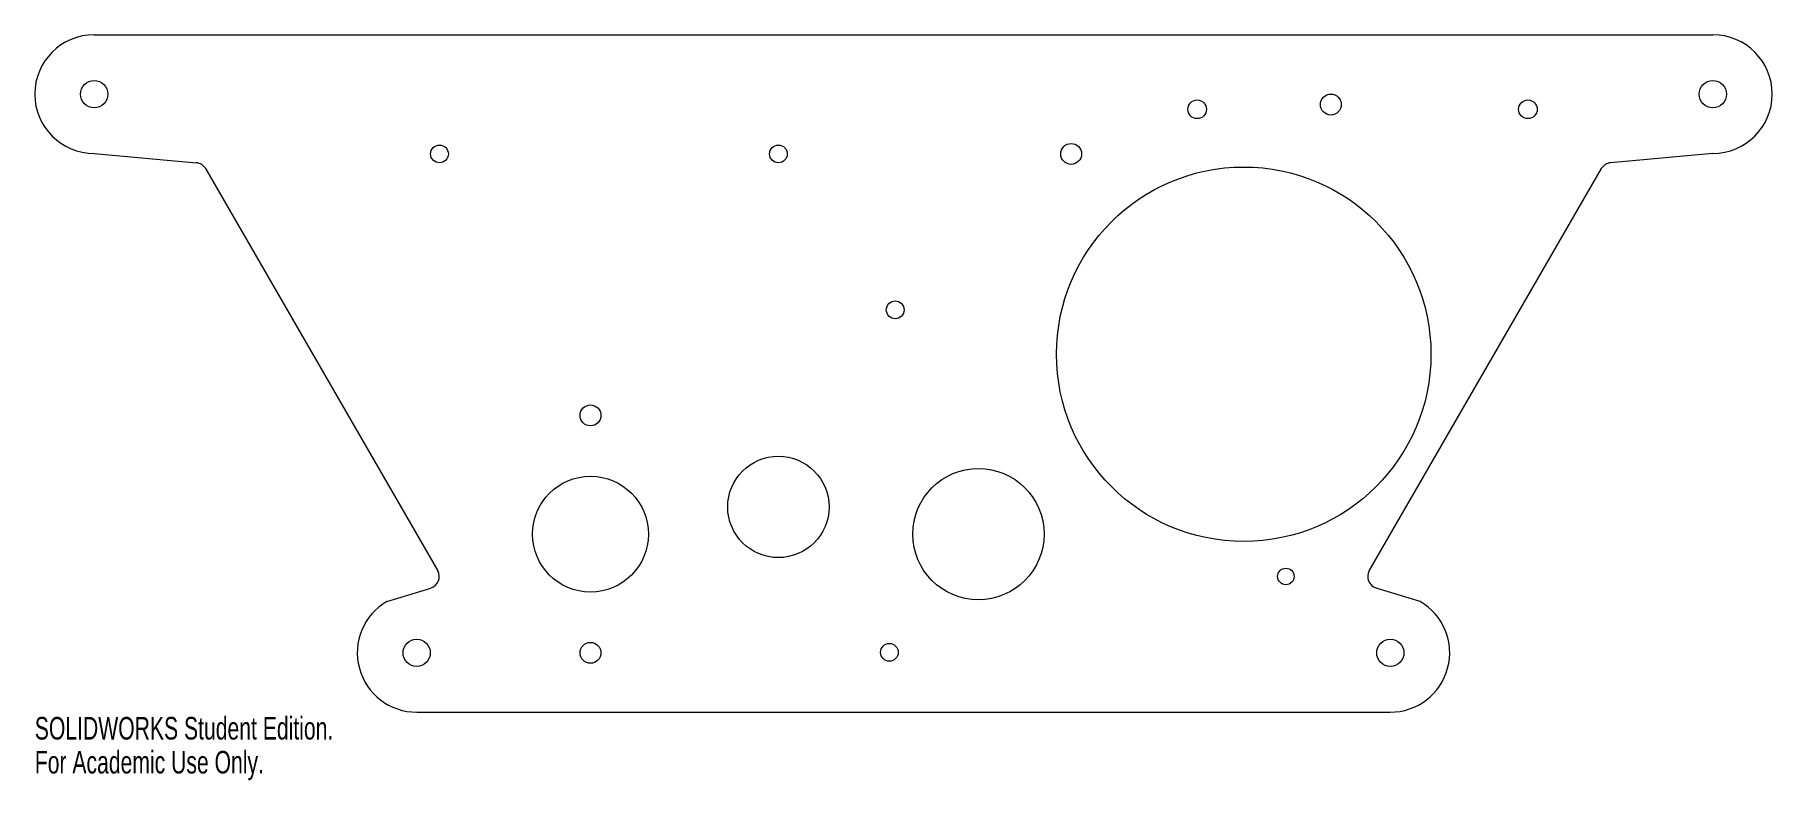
# Model space of a CAD drawing. Header units: inches. Extents: x -7.3 to 7.3, y -3.4 to 2.9.
import ezdxf

# ---------------------------------------------------------------- set-up
doc = ezdxf.new("R2010")
doc.units = ezdxf.units.IN
doc.header["$MEASUREMENT"] = 0
doc.styles.add('SLDTEXTSTYLE0', font='TXT', dxfattribs={"width": 0.7})

msp = doc.modelspace()

# ---------------------------------------------------------------- linework, layer by layer
at = {"color": 7, "linetype": 'Continuous', "lineweight": 15}
for p, q in [((-6.818, 2.853), (6.818, 2.853)), ((-6.818, 1.853), (-5.956, 1.775)), ((6.818, 1.853), (5.956, 1.775)), ((-5.879, 1.725), (-3.923, -1.661)), ((3.923, -1.661), (5.879, 1.725)), ((-4.351, -1.92), (-3.981, -1.807)), ((4.351, -1.92), (3.981, -1.807)), ((-4.101, -2.853), (4.101, -2.853))]:
    msp.add_line(p, q, dxfattribs=at)
for centre, radius in [((-6.818, 2.353), 0.115), ((3.6, 2.265), 0.088), ((6.818, 2.353), 0.115), ((2.474, 2.225), 0.0785), ((5.26, 2.225), 0.0785), ((-3.909, 1.849), 0.0748), ((-1.054, 1.849), 0.0748), ((1.412, 1.849), 0.088), ((2.866, 0.162), 1.577), ((-0.07, 0.536), 0.0747), ((-2.637, -0.353), 0.088), ((-1.054, -1.124), 0.427), ((-2.637, -1.353), 0.488), ((0.631, -1.353), 0.553), ((3.221, -1.71), 0.0695), ((-4.101, -2.353), 0.115), ((-2.637, -2.353), 0.088), ((-0.119, -2.349), 0.0747), ((4.101, -2.353), 0.115)]:
    msp.add_circle(centre, radius, dxfattribs=at)
for centre, radius, start, end in [((-6.818, 2.353), 0.5, 90, 270), ((6.818, 2.353), 0.5, 270, 90), ((-5.965, 1.675), 0.1, 30, 84.8385), ((5.965, 1.675), 0.1, 95.1615, 150), ((-4.01, -1.711), 0.1, 286.9357, 30), ((4.01, -1.711), 0.1, 150, 253.0643), ((-4.101, -2.353), 0.5, 120, 270), ((4.101, -2.353), 0.5, 270, 60)]:
    msp.add_arc(centre, radius, start, end, dxfattribs=at)

# ---------------------------------------------------------------- texts
at = {"color": 7, "linetype": 'Continuous', "char_height": 0.1903, "attachment_point": 1, "style": 'SLDTEXTSTYLE0'}
for s, insert in [('SOLIDWORKS Student Edition.', (-7.318, -2.893)), ('For Academic Use Only.', (-7.318, -3.179))]:
    msp.add_mtext(s, dxfattribs=dict(at, insert=insert))

doc.saveas('drawing.dxf')
